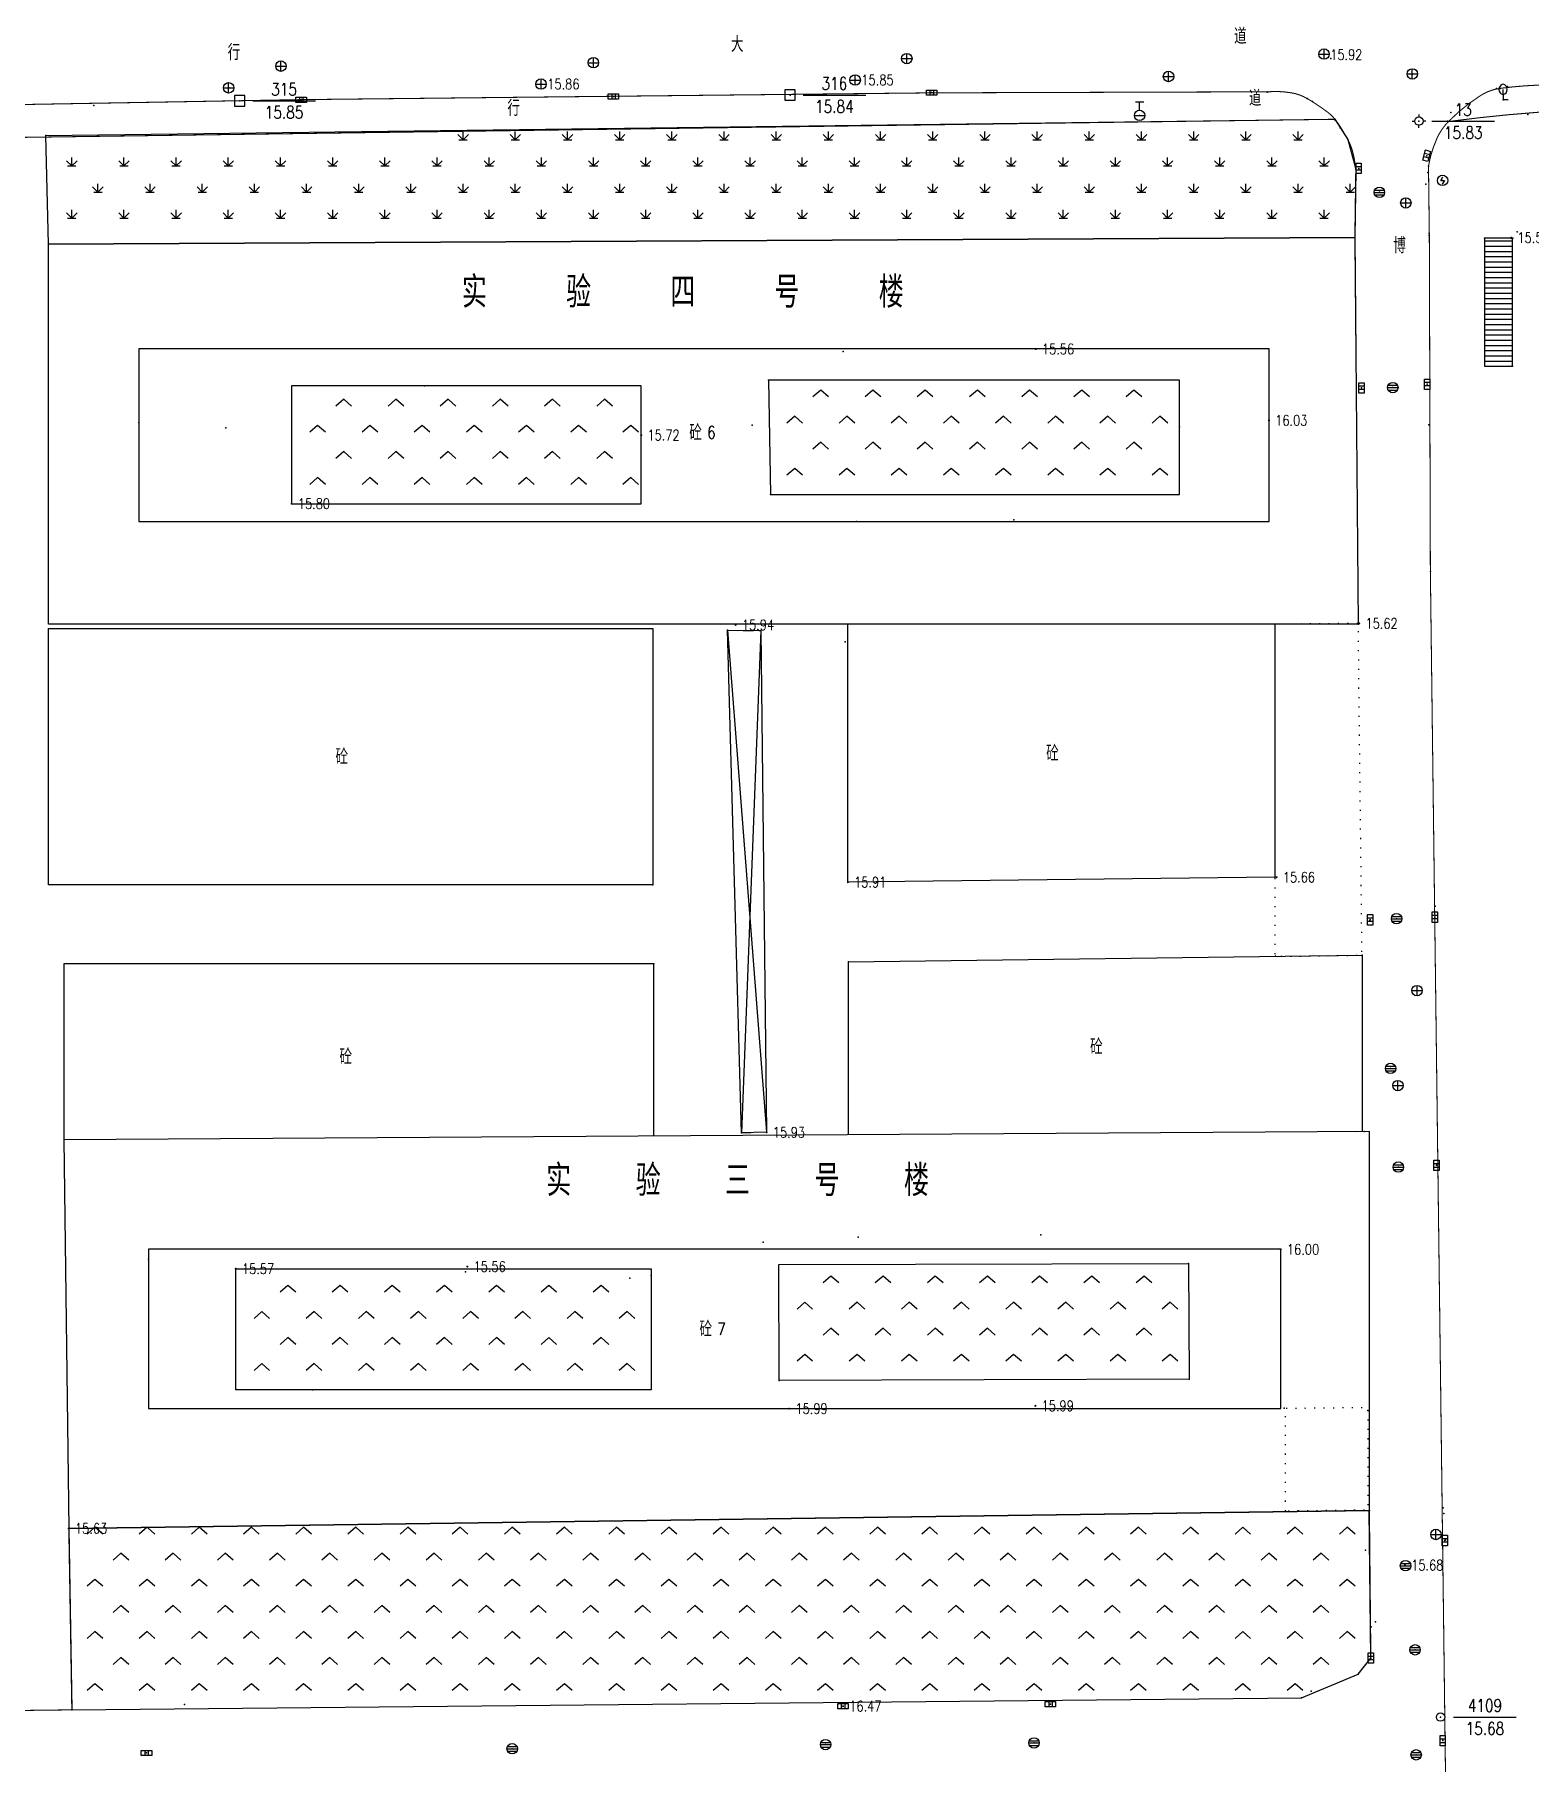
# Model space of a CAD drawing. Extents: x 940 to 2162, y 608 to 1562.
# Drawn here: x 1747.4 to 1890.6, y 1042.8 to 1208.3 of the extents above; entities that cross this region are included whole.
import ezdxf
from ezdxf.enums import TextEntityAlignment as Align

# ---------------------------------------------------------------- set-up
doc = ezdxf.new("R2010")
doc.units = 0
doc.header["$LTSCALE"] = 0.5
doc.header["$PDSIZE"] = 0.2
doc.linetypes.add('X4', pattern=[1.6, 0, -1.6])
doc.linetypes.add('X5', pattern=[3, 2, -1])
doc.layers.get('0').update_dxf_attribs({"linetype": 'CONTINUOUS'})
doc.layers.add('ASSIST', color=7, linetype='CONTINUOUS', plot=False)
for name, color, linetype in [('COMPONENT', 4, 'CONTINUOUS'), ('DLSS', 4, 'CONTINUOUS'), ('GCD', 1, 'CONTINUOUS'), ('GXYZ', 2, 'CONTINUOUS'), ('JMD', 6, 'CONTINUOUS'), ('KZD', 1, 'CONTINUOUS'), ('ZBTZ', 3, 'CONTINUOUS'), ('ZDH', 1, 'CONTINUOUS')]:
    doc.layers.add(name, color=color, linetype=linetype)
doc.styles.add('HZ', font='rs.shx', dxfattribs={"width": 0.8, "bigfont": 'hztxt.shx'})
doc.linetypes.add('1161', pattern='A,0,[149,AAA.SHX,S=0.15,R=0,X=0,Y=0],-1.6', length=1.6)

# ---------------------------------------------------------------- blocks, each defined once
blk = doc.blocks.new('gc041')
for p, q in [((-1, 0.5), (1, 0.5)), ((-1, -0.5), (-1, 0.5)), ((-0.33, 0.5), (-0.33, -0.5)), ((0.33, 0.5), (0.33, -0.5)), ((1, 0.5), (1, -0.5)), ((1, -0.5), (-1, -0.5))]:
    blk.add_line(p, q)
blk = doc.blocks.new('gc043')
for p, q in [((-1, 0), (1, 0)), ((0, -1), (0, 1))]:
    blk.add_line(p, q)
blk.add_circle((0, 0), 1)
blk = doc.blocks.new('gc115')
blk.add_lwpolyline([(-1, -1), (1, -1), (1, 1), (-1, 1)], close=True)
blk.add_point((0, 0))
blk = doc.blocks.new('gc116')
for p, q in [((-1.3, 0), (-0.8, 0)), ((0, 1.3), (0, 0.8)), ((1.3, 0), (0.8, 0)), ((0, -1.3), (0, -0.8))]:
    blk.add_line(p, q)
blk.add_circle((0, 0), 0.8)
blk.add_point((0, 0))
blk = doc.blocks.new('gc124')
for p, q in [((-1, 1), (0, 0)), ((-0.8, 0), (0.8, 0)), ((0, 0), (0, 1.6)), ((0, 0), (1, 1))]:
    blk.add_line(p, q)
blk = doc.blocks.new('gc211')
for p, q in [((0, 0), (-1.5, -1.32)), ((1.5, -1.32), (0, 0))]:
    blk.add_line(p, q)
blk = doc.blocks.new('gc050')
for p, q in [((-0.35, 0), (0.05, 0.69)), ((-0.35, 0), (0.35, 0)), ((0.35, 0), (-0.06, -0.69))]:
    blk.add_line(p, q)
blk.add_circle((0, 0), 1)
blk = doc.blocks.new('gc133')
for p, q in [((-1, 0), (1, 0)), ((-0.8, 2.6), (0.8, 2.6)), ((0, 1), (0, 2.6))]:
    blk.add_line(p, q)
blk.add_circle((0, 0), 1)
blk = doc.blocks.new('gcbj0103')
for p, q in [((-1, 0), (1, 0)), ((-0.9, 0.43), (0.9, 0.43)), ((-0.88, -0.47), (0.88, -0.47))]:
    blk.add_line(p, q)
blk.add_circle((0, 0), 1)
blk = doc.blocks.new('gcbj0102')
for p, q in [((-1, 0), (1, 0)), ((0, -1), (0, 1))]:
    blk.add_line(p, q)
blk.add_circle((0, 0), 1)
blk = doc.blocks.new('gc143')
for p, q in [((0, 1), (0, 2)), ((0, 1), (0, 0)), ((1, 0), (0, 0))]:
    blk.add_line(p, q)
for centre, start, end in [((0.225, 2), 102.68038, 257.31962), ((-0.225, 2), 282.68038, 77.31962)]:
    blk.add_arc(centre, 1.025, start, end)
blk = doc.blocks.new('GC200')
at = {"linetype": 'Continuous', "const_width": 0.2, "flags": 128}
blk.add_lwpolyline([(-0.1, 0, 1), (0.1, 0, 1)], format="xyb", close=True, dxfattribs=at)
blk = doc.blocks.new('gc117')
blk.add_circle((0, 0), 0.8)
blk.add_point((0, 0))

msp = doc.modelspace()

# ---------------------------------------------------------------- linework, layer by layer
at = {"layer": 'ASSIST', "linetype": 'Continuous', "flags": 128}
for points in [[(1886.34, 1188.79), (1886.34, 1176.52), (1889, 1176.52), (1889, 1188.79)], [(1813.78, 1151.23), (1816.98, 1151.21), (1817.53, 1103.15), (1815.12, 1103.09)]]:
    msp.add_lwpolyline(points, close=True, dxfattribs=at)
at = {"layer": 'DLSS', "linetype": 'Continuous', "flags": 128}
msp.add_lwpolyline([(1880.96, 1195.7, 0.1, 0.1, -0.064128), (1881.76, 1198.33, 0.1, 0.1, -0.089626), (1882.87, 1199.96, 0.1, 0.1, -0.055953), (1885.93, 1202.44, 0.1, 0.1, -0.110171), (1887.83, 1203.14, 0.1, 0.1, -0.021967), (1891.42, 1203.45, 0.1, 0.1, -0.012305), (1897.84, 1203.56, 0.1, 0.1, -0.00436), (1904.42, 1203.46, 0.1, 0.1, -0.015641), (1906.26, 1203.36, 0.1, 0.1, -0.037776), (1909.18, 1202.88, 0.1, 0.1, -0.030104), (1912.74, 1201.79, 0.1, 0.1, -0.020876), (1913.93, 1201.28, 0.1, 0.1, -0.008825), (1916.68, 1199.92, 0.1, 0.1, -0.04801), (1918.22, 1198.93, 0.1, 0.1, -0.02969), (1920.42, 1196.97, 0.1, 0.1, 0)], format="xyseb", dxfattribs=at)
at = {"layer": 'DLSS', "linetype": 'Continuous', "const_width": 0.1, "flags": 128}
for points in [[(1714.88, 1201.04), (1772.97, 1202.06)], [(1833.4, 1202.71), (1772.97, 1202.06)], [(1709.68, 1197.94), (1872, 1200.18)], [(1881.04, 1189.06), (1881.14, 1156.87), (1885.24, 831.35)], [(1875.26, 1066.91), (1750.67, 1065.21)], [(1750.96, 1047.83), (1750.67, 1065.21)], [(1710.29, 1047.19), (1718.71, 1047.44), (1750.96, 1047.83)]]:
    msp.add_lwpolyline(points, dxfattribs=at)
for points, elevation in [([(1865.55, 1202.81), (1833.4, 1202.71)], 15.84), ([(1873.99, 1195.4), (1873.9, 1188.87), (1874.23, 1151.83)], 15.78), ([(1881.04, 1189.06), (1880.96, 1195.7)], 15.69), ([(1875.3, 1066.94), (1875.44, 1052.79)], 15.57)]:
    msp.add_lwpolyline(points, dxfattribs=dict(at, elevation=elevation))
msp.add_lwpolyline([(1865.55, 1202.81, -0.06348), (1867.84, 1202.71, -0.090566), (1869.35, 1202.16, -0.027155), (1871.28, 1200.87, -0.063245), (1872, 1200.18, -0.028494), (1872.49, 1199.5, -0.016336), (1873.23, 1198.24, -0.058952), (1873.69, 1197.09, -0.042304), (1873.99, 1195.4)], format="xyb", dxfattribs=at)
at = {"layer": 'DLSS', "linetype": 'Continuous'}
msp.add_lwpolyline([(1882.87, 1199.96, 0.1, 0.1, -0.015228), (1891.6, 1200.86, 0.1, 0.1, -0.021499), (1897.82, 1201.04, 0.1, 0.1, -0.000375), (1904.06, 1200.95, 0.1, 0.1, -0.007616), (1904.36, 1200.94, 0.1, 0.1, -0.002384), (1905.44, 1200.88, 0.1, 0.1, -0.004296), (1906.04, 1200.85, 0.1, 0.1, -0.022407), (1907.07, 1200.72, 0.1, 0.1, -0.015), (1908.59, 1200.43, 0.1, 0.1, -0.01893), (1910.38, 1199.95, 0.1, 0.1, -0.022373), (1911.86, 1199.43, 0.1, 0.1, -0.003115), (1912.4, 1199.2, 0.1, 0.1, -0.003663), (1912.86, 1199, 0.1, 0.1, -0.011187), (1914.31, 1198.33, 0.1, 0.1, -0.013033), (1915.52, 1197.68, 0.1, 0.1, -0.015368), (1915.66, 1197.6, 0.1, 0.1, -0.002104), (1916.65, 1196.95, 0.1, 0.1, -0.03674), (1917.52, 1196.29, 0.1, 0.1, -0.025779), (1918.63, 1195.19, 0.1, 0.1, 0)], format="xyseb", dxfattribs=at)
at = {"layer": 'JMD', "linetype": 'Continuous'}
for p, q in [((1886.34, 1188.79), (1886.34, 1176.52)), ((1886.34, 1188.52), (1889, 1188.52)), ((1889, 1176.52), (1889, 1188.79)), ((1886.34, 1188.02), (1889, 1188.02)), ((1886.34, 1187.52), (1889, 1187.52)), ((1886.34, 1187.02), (1889, 1187.02)), ((1886.34, 1186.52), (1889, 1186.52)), ((1886.34, 1186.02), (1889, 1186.02)), ((1886.34, 1185.52), (1889, 1185.52)), ((1886.34, 1185.02), (1889, 1185.02)), ((1886.34, 1184.52), (1889, 1184.52)), ((1886.34, 1184.02), (1889, 1184.02)), ((1886.34, 1183.52), (1889, 1183.52)), ((1886.34, 1183.02), (1889, 1183.02)), ((1886.34, 1182.52), (1889, 1182.52)), ((1886.34, 1182.02), (1889, 1182.02)), ((1886.34, 1181.52), (1889, 1181.52)), ((1886.34, 1181.02), (1889, 1181.02)), ((1886.34, 1180.52), (1889, 1180.52)), ((1886.34, 1180.02), (1889, 1180.02)), ((1886.34, 1179.52), (1889, 1179.52)), ((1886.34, 1179.02), (1889, 1179.02)), ((1886.34, 1178.52), (1889, 1178.52)), ((1886.34, 1178.02), (1889, 1178.02)), ((1886.34, 1177.52), (1889, 1177.52)), ((1886.34, 1177.02), (1889, 1177.02)), ((1886.34, 1176.52), (1889, 1176.52)), ((1813.78, 1151.23), (1817.53, 1103.15)), ((1816.98, 1151.21), (1815.12, 1103.09))]:
    msp.add_line(p, q, dxfattribs=at)
at = {"layer": 'JMD', "linetype": 'Continuous', "flags": 128}
for points in [[(1748.73, 1188.21), (1873.9, 1188.87), (1874.23, 1151.83), (1748.73, 1151.83)], [(1865.68, 1178.18), (1757.38, 1178.18), (1757.38, 1161.64), (1865.68, 1161.64)], [(1806.64, 1151.4), (1806.64, 1126.86), (1748.73, 1126.86), (1748.73, 1151.4)], [(1875.3, 1066.94), (1875.3, 1103.21), (1750.2, 1102.44), (1750.67, 1065.21)], [(1866.8, 1076.68), (1866.8, 1091.94), (1758.32, 1091.94), (1758.32, 1076.68)]]:
    msp.add_lwpolyline(points, close=True, dxfattribs=at)
at = {"layer": 'JMD', "linetype": 'X4', "flags": 128}
for points in [[(1866.23, 1151.81), (1866.23, 1120), (1874.59, 1120.11), (1874.23, 1151.89)], [(1867.26, 1066.87), (1867.26, 1076.72), (1875.14, 1076.81), (1875.14, 1066.96)]]:
    msp.add_lwpolyline(points, close=True, dxfattribs=at)
at = {"layer": 'JMD', "linetype": 'X5', "flags": 128}
for points in [[(1813.78, 1151.23), (1816.98, 1151.21)], [(1817.53, 1103.15), (1815.12, 1103.09)]]:
    msp.add_lwpolyline(points, dxfattribs=at)
at = {"layer": 'JMD', "linetype": 'Continuous', "flags": 128}
for points in [[(1866.23, 1151.81), (1866.23, 1127.58), (1825.33, 1127.11), (1825.33, 1151.83)], [(1806.74, 1102.79), (1806.74, 1119.28), (1750.2, 1119.28), (1750.2, 1102.44)], [(1825.4, 1102.9), (1825.4, 1119.48), (1874.59, 1120.11), (1874.59, 1103.21), (1873.92, 1103.2)]]:
    msp.add_lwpolyline(points, dxfattribs=at)
at = {"layer": 'KZD', "linetype": 'Continuous'}
for p, q in [((1768.3, 1201.95), (1774.3, 1201.95)), ((1821.03, 1202.5), (1827.03, 1202.5)), ((1881.29, 1200), (1887.29, 1200)), ((1881.29, 1200), (1887.29, 1200)), ((1883.37, 1047.14), (1889.37, 1047.14))]:
    msp.add_line(p, q, dxfattribs=at)
at = {"layer": 'ZBTZ', "linetype": '1161', "elevation": 15.91, "flags": 128}
msp.add_lwpolyline([(1748.73, 1188.21), (1748.46, 1198.63), (1872, 1200.18), (1873.23, 1198.24), (1873.99, 1195.4), (1873.9, 1188.87), (1748.73, 1188.21)], close=True, dxfattribs=at)
at = {"layer": 'ZBTZ', "linetype": 'Continuous', "flags": 128}
for points, elevation in [([(1817.73, 1175.19), (1817.92, 1164.24), (1857.11, 1164.24), (1857.11, 1175.19)], 15.15), ([(1857.97, 1090.59), (1858.04, 1079.49), (1818.73, 1079.38), (1818.7, 1090.48)], 15.7)]:
    msp.add_lwpolyline(points, close=True, dxfattribs=dict(at, elevation=elevation))
for points in [[(1805.52, 1174.64), (1772.02, 1174.64), (1772.02, 1163.36), (1805.52, 1163.36)], [(1766.67, 1078.49), (1766.67, 1090.08), (1806.49, 1090.08), (1806.49, 1078.49), (1766.67, 1078.49)], [(1875.26, 1066.94), (1750.67, 1065.21), (1750.96, 1047.83), (1868.79, 1048.97), (1874.23, 1051.25), (1875.44, 1052.79), (1875.26, 1066.91)]]:
    msp.add_lwpolyline(points, close=True, dxfattribs=at)
at = {"layer": 'ZDH', "linetype": 'Continuous'}
for p in [(1771, 1205.27, 15.88), (1771, 1205.27, 15.88), (1800.92, 1205.56, 15.89), (1800.92, 1205.56, 15.89), (1800.92, 1205.56, 15.89), (1800.94, 1205.6, 15.88), (1800.94, 1205.6, 15.88), (1830.94, 1205.97, 15.88), (1830.97, 1205.99, 15.87), (1830.97, 1205.99, 15.87), (1831, 1205.99, 15.89), (1831, 1205.99, 15.89), (1831, 1205.99, 15.89), (1870.95, 1206.42, 15.91), (1871.6, 1206, 15.93), (1871.6, 1206, 15.93), (1871.6, 1206, 15.93), (1765.99, 1203.21, 15.86), (1765.99, 1203.19, 15.85), (1765.99, 1203.19, 15.85), (1795.9, 1203.54, 15.86), (1795.9, 1203.54, 15.86), (1795.9, 1203.54, 15.86), (1795.91, 1203.55, 15.86), (1795.92, 1203.55, 15.85), (1795.92, 1203.55, 15.85), (1826.01, 1203.92, 15.85), (1826.01, 1203.92, 15.85), (1826.01, 1203.92, 15.85), (1826.02, 1203.94, 15.84), (1826.02, 1203.94, 15.84), (1826.02, 1203.94, 15.85), (1856.05, 1204.28, 15.85), (1856.05, 1204.28, 15.85), (1856.08, 1204.28, 15.87), (1856.08, 1204.28, 15.87), (1856.08, 1204.28, 15.87), (1879.41, 1204.52, 15.88), (1879.44, 1204.5, 15.89), (1879.44, 1204.5, 15.89), (1879.44, 1204.5, 15.89), (1888.52, 1203.31, 15.77), (1767.05, 1201.95, 15.85), (1772.94, 1202.05, 15.8), (1772.94, 1202.05, 15.8), (1772.97, 1202.06, 15.81), (1802.86, 1202.36, 15.82), (1802.86, 1202.36, 15.82), (1819.78, 1202.5, 15.84), (1833.35, 1202.73, 15.8), (1833.35, 1202.73, 15.8), (1833.4, 1202.71, 15.83), (1833.4, 1202.71, 15.83), (1833.4, 1202.71, 15.83), (1865.5, 1202.79, 15.82), (1865.5, 1202.79, 15.82), (1865.55, 1202.81, 15.84), (1865.55, 1202.81, 15.84), (1865.55, 1202.81, 15.84), (1865.58, 1202.82, 15.84), (1865.58, 1202.82, 15.84), (1865.58, 1202.82, 15.84), (1869.35, 1202.16, 15.85), (1869.35, 1202.16, 15.85), (1869.35, 1202.16, 15.85), (1869.83, 1201.89, 15.84), (1869.83, 1201.89, 15.84), (1887.49, 1203.12, 15.78), (1887.83, 1203.14, 15.78), (1887.83, 1203.14, 15.78), (1887.83, 1203.14, 15.78), (1888.1, 1202.04, 16.08), (1753.06, 1201.5, 15.78), (1753.06, 1201.5, 15.78), (1853.28, 1200.55, 15.99), (1853.28, 1200.55, 15.99), (1853.28, 1200.55, 15.99), (1872, 1200.18, 15.82), (1872, 1200.18, 15.82), (1872, 1200.18, 15.82), (1872.01, 1200.1, 15.8), (1872.01, 1200.1, 15.8), (1872.01, 1200.1, 15.8), (1880.04, 1200, 15.83), (1880.04, 1200, 15.83), (1880.04, 1200, 15.83), (1880.04, 1200, 15.83), (1880.04, 1200, 15.83), (1880.04, 1200, 15.83), (1882.77, 1200, 15.77), (1882.77, 1200, 15.77), (1882.77, 1200, 15.77), (1882.87, 1199.96, 15.78), (1883.09, 1200.83, 15.77), (1890.49, 1200.62, 15.94), (1890.49, 1200.62, 15.94), (1890.49, 1200.62, 15.94), (1748.46, 1198.63, 15.92), (1872.51, 1199.37, 15.79), (1872.51, 1199.37, 15.79), (1873.23, 1198.24, 15.8), (1873.23, 1198.24, 15.8), (1873.23, 1198.24, 15.8), (1880.79, 1196.69, 15.75), (1880.79, 1196.69, 15.75), (1880.79, 1196.69, 15.75), (1873.99, 1195.4, 15.78), (1873.99, 1195.4, 15.78), (1873.99, 1195.4, 15.78), (1874.27, 1195.47, 15.77), (1874.27, 1195.47, 15.77), (1874.27, 1195.47, 15.77), (1880.89, 1195.07, 15.76), (1880.89, 1195.07, 15.76), (1880.89, 1195.07, 15.76), (1880.96, 1195.7, 15.76), (1880.96, 1195.7, 15.76), (1880.96, 1195.7, 15.76), (1874.03, 1194.37, 15.78), (1874.03, 1194.37, 15.78), (1874.03, 1194.37, 15.78), (1880.71, 1193.96, 15.75), (1882.31, 1194.32, 15.74), (1882.31, 1194.32, 15.74), (1882.31, 1194.32, 15.74), (1876.26, 1193.19, 15.75), (1876.26, 1193.19, 15.75), (1876.26, 1193.19, 15.75), (1876.26, 1193.18, 15.76), (1876.26, 1193.18, 15.76), (1876.26, 1193.18, 15.76), (1879.27, 1192.17, 15.76), (1879.27, 1192.17, 15.76), (1879.27, 1192.17, 15.76), (1873.9, 1188.87, 15.68), (1873.9, 1188.87, 15.68), (1873.9, 1188.87, 15.68), (1881.04, 1189.28, 15.7), (1881.04, 1189.28, 15.7), (1881.04, 1189.28, 15.7), (1881.04, 1189.06, 15.69), (1881.04, 1189.06, 15.69), (1881.04, 1189.06, 15.69), (1886.34, 1188.79, 15.55), (1886.34, 1188.79, 15.55), (1886.34, 1188.79, 15.55), (1888.88, 1188.79, 15.55), (1888.88, 1188.79, 15.55), (1888.88, 1188.79, 15.55), (1889.03, 1188.79, 15.57), (1889.03, 1188.79, 15.57), (1889.03, 1188.79, 15.57), (1889.45, 1189.4, 15.55), (1889.45, 1189.4, 15.55), (1889.45, 1189.4, 15.55), (1890.35, 1189.06, 15.57), (1890.35, 1189.06, 15.57), (1890.35, 1189.06, 15.57), (1748.73, 1188.21, 15.91), (1824.87, 1177.95, 15.57), (1824.87, 1177.95, 15.57), (1824.87, 1177.95, 15.57), (1843.32, 1178.18, 15.56), (1843.32, 1178.18, 15.56), (1843.32, 1178.18, 15.56), (1817.73, 1175.19, 15.15), (1817.73, 1175.19, 15.15), (1817.73, 1175.19, 15.15), (1889, 1176.52, 19.8), (1889, 1176.52, 19.8), (1889, 1176.52, 19.8), (1784.75, 1174.64, 15.69), (1784.75, 1174.64, 15.69), (1784.75, 1174.64, 15.69), (1874.55, 1174.45, 15.58), (1874.55, 1174.45, 15.58), (1874.55, 1174.45, 15.58), (1877.54, 1174.48, 15.62), (1877.54, 1174.48, 15.62), (1877.54, 1174.48, 15.62), (1880.83, 1174.8, 15.58), (1880.83, 1174.8, 15.58), (1880.83, 1174.8, 15.58), (1757.38, 1171.14, 15.88), (1757.38, 1171.14, 15.88), (1757.38, 1171.14, 15.88), (1765.72, 1170.62, 15.7), (1765.72, 1170.62, 15.7), (1765.72, 1170.62, 15.7), (1816.16, 1170.87, 16), (1816.16, 1170.87, 16), (1816.16, 1170.87, 16), (1857.11, 1170.73, 15.24), (1857.11, 1170.73, 15.24), (1857.11, 1170.73, 15.24), (1865.67, 1171.34, 16.03), (1865.67, 1171.34, 16.03), (1865.67, 1171.34, 16.03), (1865.68, 1171.35, 16.03), (1865.68, 1171.35, 16.03), (1865.68, 1171.35, 16.03), (1881, 1170.9, 15.56), (1805.52, 1169.92, 15.72), (1805.52, 1169.92, 15.72), (1805.52, 1169.92, 15.72), (1817.92, 1164.24, 15.32), (1817.92, 1164.24, 15.32), (1817.92, 1164.24, 15.32), (1772.02, 1163.36, 15.8), (1772.02, 1163.36, 15.8), (1772.02, 1163.36, 15.8), (1841.23, 1161.81, 15.57), (1841.23, 1161.81, 15.57), (1841.23, 1161.81, 15.57), (1826.16, 1161.64, 15.57), (1826.16, 1161.64, 15.57), (1826.16, 1161.64, 15.57), (1881.14, 1156.87, 15.57), (1881.14, 1156.87, 15.57), (1881.14, 1156.87, 15.57), (1874.32, 1151.89, 15.62), (1874.32, 1151.89, 15.62), (1874.32, 1151.89, 15.62), (1813.78, 1151.23, 15.9), (1813.78, 1151.23, 15.9), (1813.78, 1151.23, 15.9), (1814.57, 1151.75, 15.94), (1814.57, 1151.75, 15.94), (1814.57, 1151.75, 15.94), (1816.98, 1151.21, 15.93), (1816.98, 1151.21, 15.93), (1816.98, 1151.21, 15.93), (1866.23, 1151.81, 16), (1866.23, 1151.81, 16), (1866.23, 1151.81, 16), (1874.23, 1151.83, 15.61), (1825.06, 1150.13, 15.91), (1825.06, 1150.13, 15.91), (1825.06, 1150.13, 15.91), (1825.33, 1127.11, 15.91), (1825.33, 1127.11, 15.91), (1825.33, 1127.11, 15.91), (1866.4, 1127.58, 15.66), (1866.4, 1127.58, 15.66), (1866.4, 1127.58, 15.66), (1806.64, 1126.86, 15.91), (1806.64, 1126.86, 15.91), (1806.64, 1126.86, 15.91), (1881.56, 1123.76, 15.58), (1881.61, 1124.82, 15.6), (1881.61, 1124.82, 15.6), (1881.61, 1124.82, 15.6), (1875.35, 1123.48, 15.58), (1875.37, 1123.5, 15.58), (1875.37, 1123.5, 15.58), (1875.37, 1123.5, 15.58), (1877.9, 1123.61, 15.62), (1806.74, 1119.28, 15.89), (1806.74, 1119.28, 15.89), (1806.74, 1119.28, 15.89), (1825.4, 1119.48, 16.33), (1825.4, 1119.48, 16.33), (1825.4, 1119.48, 16.33), (1866.29, 1120.03, 15.66), (1866.29, 1120.03, 15.66), (1866.29, 1120.03, 15.66), (1874.59, 1120.11, 15.62), (1874.59, 1120.11, 15.62), (1874.59, 1120.11, 15.62), (1879.86, 1116.72, 15.61), (1877.33, 1109.27, 15.72), (1878.03, 1107.62, 15.62), (1878.03, 1107.62, 15.62), (1878.03, 1107.62, 15.62), (1878.03, 1107.61, 15.62), (1815.12, 1103.09, 15.92), (1815.12, 1103.09, 15.92), (1815.12, 1103.09, 15.92), (1817.53, 1103.15, 15.93), (1817.53, 1103.15, 15.93), (1817.53, 1103.15, 15.93), (1874.79, 1103.21, 15.64), (1878.07, 1099.82, 15.61), (1878.07, 1099.82, 15.61), (1878.07, 1099.82, 15.61), (1881.72, 1099.99, 15.59), (1817.21, 1092.64, 15.99), (1817.21, 1092.64, 15.99), (1817.21, 1092.64, 15.99), (1826.3, 1093.11, 16.01), (1826.3, 1093.11, 16.01), (1826.3, 1093.11, 16.01), (1843.82, 1093.33, 16.01), (1843.82, 1093.33, 16.01), (1843.82, 1093.33, 16.01), (1758.32, 1091.01, 16.01), (1758.32, 1091.01, 16.01), (1758.32, 1091.01, 16.01), (1866.8, 1091.94, 15.99), (1866.8, 1091.94, 15.99), (1866.8, 1091.94, 15.99), (1766.67, 1090.08, 15.57), (1766.67, 1090.08, 15.57), (1766.67, 1090.08, 15.57), (1788.68, 1089.78, 15.7), (1788.68, 1089.78, 15.7), (1788.68, 1089.78, 15.7), (1788.86, 1090.29, 15.56), (1788.86, 1090.29, 15.56), (1788.86, 1090.29, 15.56), (1804.44, 1089.19, 15.42), (1804.44, 1089.19, 15.42), (1804.44, 1089.19, 15.42), (1806.49, 1089.44, 15.54), (1806.49, 1089.44, 15.54), (1806.49, 1089.44, 15.54), (1857.97, 1090.59, 15.7), (1857.97, 1090.59, 15.7), (1857.97, 1090.59, 15.7), (1818.73, 1079.38, 15.79), (1818.73, 1079.38, 15.79), (1818.73, 1079.38, 15.79), (1858.04, 1079.49, 16.5), (1858.04, 1079.49, 16.5), (1858.04, 1079.49, 16.5), (1774.03, 1078.49, 15.77), (1774.03, 1078.49, 15.77), (1774.03, 1078.49, 15.77), (1819.7, 1076.68, 15.99), (1819.7, 1076.68, 15.99), (1819.7, 1076.68, 15.99), (1843.29, 1076.95, 15.99), (1843.29, 1076.95, 15.99), (1843.29, 1076.95, 15.99), (1867.12, 1076.72, 15.96), (1875.14, 1076.5, 15.59), (1867.26, 1066.87, 15.59), (1875.26, 1066.91, 15.57), (1875.3, 1066.94, 15.57), (1882.35, 1067.19, 15.59), (1882.42, 1066.63, 15.55), (1750.67, 1065.21, 15.63), (1881.67, 1064.63, 15.63), (1874.92, 1063.12, 15.68), (1882.53, 1064.05, 15.31), (1882.6, 1064.1, 15.31), (1878.76, 1061.64, 15.68), (1875.88, 1056.25, 15.65), (1875.46, 1055.79, 15.66), (1875.44, 1052.79, 15.66), (1879.67, 1053.58, 15.69), (1874.23, 1051.25, 15.66), (1869.72, 1049.63, 15.79), (1750.96, 1047.83, 15.7), (1761.75, 1048.35, 16.28), (1824.86, 1048.18, 16.47), (1844.73, 1048.38, 16.46), (1868.79, 1048.97, 15.67), (1882.12, 1047.14, 15.68), (1882.12, 1047.14, 15.68), (1882.12, 1047.14, 15.68), (1882.12, 1047.14, 15.68), (1882.12, 1047.14, 15.68), (1823.19, 1044.5, 15.69), (1843.16, 1044.66, 15.71), (1882.32, 1044.88, 15.67), (1758.12, 1043.7, 15.68), (1793.16, 1044.11, 15.7), (1879.78, 1043.52, 15.72)]:
    msp.add_point(p, dxfattribs=at)

# ---------------------------------------------------------------- block references
at = {"layer": 'COMPONENT', "linetype": 'Continuous', "xscale": 0.5, "yscale": 0.5}
for name, p in [('gcbj0103', (1876.26, 1193.18, 15.76)), ('gcbj0102', (1878.79, 1192.17, 15.76)), ('gcbj0103', (1877.54, 1174.48, 15.62)), ('gcbj0103', (1877.9, 1123.61, 15.62)), ('gcbj0102', (1879.86, 1116.72, 15.61)), ('gcbj0103', (1877.33, 1109.27, 15.72)), ('gcbj0102', (1878.03, 1107.62, 15.62)), ('gcbj0103', (1878.07, 1099.82, 15.61)), ('gcbj0102', (1881.67, 1064.63, 15.63)), ('gcbj0103', (1878.76, 1061.64, 15.68)), ('gcbj0103', (1879.67, 1053.58, 15.69)), ('gcbj0103', (1793.16, 1044.11, 15.7)), ('gcbj0103', (1823.19, 1044.5, 15.69)), ('gcbj0103', (1843.16, 1044.66, 15.71)), ('gcbj0103', (1879.78, 1043.52, 15.72))]:
    msp.add_blockref(name, p, dxfattribs=at)
at = {"layer": 'GCD', "linetype": 'Continuous'}
ref = msp.add_blockref('GC200', (1870.94, 1206.37, 15.92), dxfattribs=dict(at, xscale=0.5, yscale=0.5, zscale=0.5))
ref.add_attrib('height', '15.92', dxfattribs={"linetype": 'Continuous', "height": 1, "style": 'HZ', "width": 0.8}).set_placement((1871.54, 1206.37, 15.92), align=Align.MIDDLE_LEFT)
ref = msp.add_blockref('GC200', (1795.91, 1203.55, 15.86), dxfattribs=dict(at, xscale=0.5, yscale=0.5, zscale=0.5))
ref.add_attrib('height', '15.86', dxfattribs={"linetype": 'Continuous', "height": 1, "style": 'HZ', "width": 0.8}).set_placement((1796.52, 1203.55, 15.86), align=Align.MIDDLE_LEFT)
ref = msp.add_blockref('GC200', (1826.02, 1203.94, 15.85), dxfattribs=dict(at, xscale=0.5, yscale=0.5, zscale=0.5))
ref.add_attrib('height', '15.85', dxfattribs={"linetype": 'Continuous', "height": 1, "style": 'HZ', "width": 0.8}).set_placement((1826.62, 1203.94, 15.85), align=Align.MIDDLE_LEFT)
ref = msp.add_blockref('GC200', (1888.88, 1188.84, 15.57), dxfattribs=dict(at, xscale=0.5, yscale=0.5, zscale=0.5))
ref.add_attrib('height', '15.57', dxfattribs={"linetype": 'Continuous', "height": 1, "style": 'HZ', "width": 0.8}).set_placement((1889.48, 1188.84, 15.57), align=Align.MIDDLE_LEFT)
ref = msp.add_blockref('GC200', (1843.32, 1178.18, 15.56), dxfattribs=dict(at, xscale=0.5, yscale=0.5, zscale=0.5))
ref.add_attrib('height', '15.56', dxfattribs={"linetype": 'Continuous', "height": 1, "style": 'HZ', "width": 0.8}).set_placement((1843.92, 1178.18, 15.56), align=Align.MIDDLE_LEFT)
ref = msp.add_blockref('GC200', (1865.67, 1171.34, 16.03), dxfattribs=dict(at, xscale=0.5, yscale=0.5, zscale=0.5))
ref.add_attrib('height', '16.03', dxfattribs={"linetype": 'Continuous', "height": 1, "style": 'HZ', "width": 0.8}).set_placement((1866.27, 1171.34, 16.03), align=Align.MIDDLE_LEFT)
ref = msp.add_blockref('GC200', (1805.52, 1169.92, 15.72), dxfattribs=dict(at, xscale=0.5, yscale=0.5, zscale=0.5))
ref.add_attrib('height', '15.72', dxfattribs={"linetype": 'Continuous', "height": 1, "style": 'HZ', "width": 0.8}).set_placement((1806.12, 1169.92, 15.72), align=Align.MIDDLE_LEFT)
ref = msp.add_blockref('GC200', (1772.02, 1163.36, 15.8), dxfattribs=dict(at, xscale=0.5, yscale=0.5, zscale=0.5))
ref.add_attrib('height', '15.80', dxfattribs={"linetype": 'Continuous', "height": 1, "style": 'HZ', "width": 0.8}).set_placement((1772.62, 1163.36, 15.8), align=Align.MIDDLE_LEFT)
ref = msp.add_blockref('GC200', (1814.57, 1151.75, 15.94), dxfattribs=dict(at, xscale=0.5, yscale=0.5, zscale=0.5))
ref.add_attrib('height', '15.94', dxfattribs={"linetype": 'Continuous', "height": 1, "style": 'HZ', "width": 0.8}).set_placement((1815.17, 1151.75, 15.94), align=Align.MIDDLE_LEFT)
ref = msp.add_blockref('GC200', (1874.32, 1151.89, 15.62), dxfattribs=dict(at, xscale=0.5, yscale=0.5, zscale=0.5))
ref.add_attrib('height', '15.62', dxfattribs={"linetype": 'Continuous', "height": 1, "style": 'HZ', "width": 0.8}).set_placement((1874.92, 1151.89, 15.62), align=Align.MIDDLE_LEFT)
ref = msp.add_blockref('GC200', (1825.33, 1127.11, 15.91), dxfattribs=dict(at, xscale=0.5, yscale=0.5, zscale=0.5))
ref.add_attrib('height', '15.91', dxfattribs={"linetype": 'Continuous', "height": 1, "style": 'HZ', "width": 0.8}).set_placement((1825.92, 1127.11, 15.91), align=Align.MIDDLE_LEFT)
ref = msp.add_blockref('GC200', (1866.4, 1127.58, 15.66), dxfattribs=dict(at, xscale=0.5, yscale=0.5, zscale=0.5))
ref.add_attrib('height', '15.66', dxfattribs={"linetype": 'Continuous', "height": 1, "style": 'HZ', "width": 0.8}).set_placement((1867, 1127.58, 15.66), align=Align.MIDDLE_LEFT)
ref = msp.add_blockref('GC200', (1817.53, 1103.15, 15.93), dxfattribs=dict(at, xscale=0.5, yscale=0.5, zscale=0.5))
ref.add_attrib('height', '15.93', dxfattribs={"linetype": 'Continuous', "height": 1, "style": 'HZ', "width": 0.8}).set_placement((1818.13, 1103.15, 15.93), align=Align.MIDDLE_LEFT)
ref = msp.add_blockref('GC200', (1866.8, 1091.94, 15.99), dxfattribs=dict(at, xscale=0.5, yscale=0.5, zscale=0.5))
ref.add_attrib('height', '16.00', dxfattribs={"linetype": 'Continuous', "height": 1, "style": 'HZ', "width": 0.8}).set_placement((1867.4, 1091.94, 15.99), align=Align.MIDDLE_LEFT)
ref = msp.add_blockref('GC200', (1788.86, 1090.29, 15.56), dxfattribs=dict(at, xscale=0.5, yscale=0.5, zscale=0.5))
ref.add_attrib('height', '15.56', dxfattribs={"linetype": 'Continuous', "height": 1, "style": 'HZ', "width": 0.8}).set_placement((1789.46, 1090.29, 15.56), align=Align.MIDDLE_LEFT)
ref = msp.add_blockref('GC200', (1766.67, 1090.08, 15.57), dxfattribs=dict(at, xscale=0.5, yscale=0.5, zscale=0.5))
ref.add_attrib('height', '15.57', dxfattribs={"linetype": 'Continuous', "height": 1, "style": 'HZ', "width": 0.8}).set_placement((1767.27, 1090.08, 15.57), align=Align.MIDDLE_LEFT)
ref = msp.add_blockref('GC200', (1843.29, 1076.95, 15.99), dxfattribs=dict(at, xscale=0.5, yscale=0.5, zscale=0.5))
ref.add_attrib('height', '15.99', dxfattribs={"linetype": 'Continuous', "height": 1, "style": 'HZ', "width": 0.8}).set_placement((1843.89, 1076.95, 15.99), align=Align.MIDDLE_LEFT)
ref = msp.add_blockref('GC200', (1819.7, 1076.68, 15.99), dxfattribs=dict(at, xscale=0.5, yscale=0.5, zscale=0.5))
ref.add_attrib('height', '15.99', dxfattribs={"linetype": 'Continuous', "height": 1, "style": 'HZ', "width": 0.8}).set_placement((1820.3, 1076.68, 15.99), align=Align.MIDDLE_LEFT)
ref = msp.add_blockref('GC200', (1750.67, 1065.21, 15.63), dxfattribs=dict(at, xscale=0.5, yscale=0.5, zscale=0.5))
ref.add_attrib('height', '15.63', dxfattribs={"linetype": 'Continuous', "height": 1, "style": 'HZ', "width": 0.8}).set_placement((1751.27, 1065.21, 15.63), align=Align.MIDDLE_LEFT)
ref = msp.add_blockref('GC200', (1878.7, 1061.69, 15.68), dxfattribs=dict(at, xscale=0.5, yscale=0.5, zscale=0.5))
ref.add_attrib('height', '15.68', dxfattribs={"linetype": 'Continuous', "height": 1, "style": 'HZ', "width": 0.8}).set_placement((1879.3, 1061.69, 15.68), align=Align.MIDDLE_LEFT)
ref = msp.add_blockref('GC200', (1824.86, 1048.18, 16.47), dxfattribs=dict(at, xscale=0.5, yscale=0.5, zscale=0.5))
ref.add_attrib('height', '16.47', dxfattribs={"linetype": 'Continuous', "height": 1, "style": 'HZ', "width": 0.8}).set_placement((1825.46, 1048.18, 16.47), align=Align.MIDDLE_LEFT)
at = {"layer": 'GXYZ', "linetype": 'Continuous', "xscale": 0.5, "yscale": 0.5}
for name, p in [('gc043', (1870.95, 1206.42, 15.91)), ('gc043', (1771, 1205.27)), ('gc043', (1800.94, 1205.6)), ('gc043', (1830.97, 1205.99)), ('gc043', (1879.41, 1204.52, 15.88)), ('gc043', (1765.99, 1203.19)), ('gc043', (1795.92, 1203.55)), ('gc043', (1826.02, 1203.94)), ('gc043', (1856.05, 1204.28)), ('gc133', (1853.28, 1200.55, 15.99)), ('gc050', (1882.31, 1194.32, 15.74))]:
    msp.add_blockref(name, p, dxfattribs=at)
at = {"layer": 'GXYZ', "linetype": 'Continuous', "xscale": 0.5, "yscale": 0.5, "zscale": 0.5}
for p in [(1772.94, 1202.05, 15.8), (1802.86, 1202.36, 15.82), (1833.35, 1202.73, 15.8), (1824.86, 1048.18, 16.47), (1844.73, 1048.38, 16.46), (1758.12, 1043.7, 15.68)]:
    msp.add_blockref('gc041', p, dxfattribs=at)
at = {"layer": 'GXYZ', "linetype": 'Continuous', "yscale": 0.5, "zscale": 0.5}
for p, xscale, rotation in [((1880.79, 1196.69, 15.75), 0.4999999999999999, 254.7301880224058), ((1874.27, 1195.47, 15.77), 0.5, 270), ((1880.83, 1174.8, 15.58), 0.4999999999999999, 270.183314545187), ((1874.55, 1174.45, 15.58), 0.5, 270), ((1875.37, 1123.5, 15.58), 0.5, 270), ((1881.56, 1123.76, 15.58), 0.5, 270), ((1881.72, 1099.99, 15.59), 0.5, 90), ((1882.53, 1064.05, 15.31), 0.5, 270), ((1875.44, 1052.79), 0.5, 270), ((1882.32, 1044.88, 15.67), 0.5, 90)]:
    msp.add_blockref('gc041', p, dxfattribs=dict(at, xscale=xscale, rotation=rotation))
at = {"layer": 'KZD', "linetype": 'Continuous', "xscale": 0.5, "yscale": 0.5}
for name, p in [('gc115', (1767.05, 1201.95, 15.85)), ('gc115', (1819.78, 1202.5, 15.84)), ('gc116', (1880.04, 1200, 15.83)), ('gc116', (1880.04, 1200, 15.83)), ('gc117', (1882.12, 1047.14, 15.68))]:
    msp.add_blockref(name, p, dxfattribs=at)
at = {"layer": 'ZBTZ', "linetype": 'Continuous', "xscale": 0.5, "yscale": 0.5}
for name, p in [('gc143', (1888.1, 1202.04, 16.08)), ('gc124', (1788.46, 1198.21)), ('gc124', (1793.46, 1198.21)), ('gc124', (1798.46, 1198.21)), ('gc124', (1803.46, 1198.21)), ('gc124', (1808.46, 1198.21)), ('gc124', (1813.46, 1198.21)), ('gc124', (1818.46, 1198.21)), ('gc124', (1823.46, 1198.21)), ('gc124', (1828.46, 1198.21)), ('gc124', (1833.46, 1198.21)), ('gc124', (1838.46, 1198.21)), ('gc124', (1843.46, 1198.21)), ('gc124', (1848.46, 1198.21)), ('gc124', (1853.46, 1198.21)), ('gc124', (1858.46, 1198.21)), ('gc124', (1863.46, 1198.21)), ('gc124', (1868.46, 1198.21)), ('gc124', (1750.96, 1195.71)), ('gc124', (1755.96, 1195.71)), ('gc124', (1760.96, 1195.71)), ('gc124', (1765.96, 1195.71)), ('gc124', (1770.96, 1195.71)), ('gc124', (1775.96, 1195.71)), ('gc124', (1780.96, 1195.71)), ('gc124', (1785.96, 1195.71)), ('gc124', (1790.96, 1195.71)), ('gc124', (1795.96, 1195.71)), ('gc124', (1800.96, 1195.71)), ('gc124', (1805.96, 1195.71)), ('gc124', (1810.96, 1195.71)), ('gc124', (1815.96, 1195.71)), ('gc124', (1820.96, 1195.71)), ('gc124', (1825.96, 1195.71)), ('gc124', (1830.96, 1195.71)), ('gc124', (1835.96, 1195.71)), ('gc124', (1840.96, 1195.71)), ('gc124', (1845.96, 1195.71)), ('gc124', (1850.96, 1195.71)), ('gc124', (1855.96, 1195.71)), ('gc124', (1860.96, 1195.71)), ('gc124', (1865.96, 1195.71)), ('gc124', (1870.96, 1195.71)), ('gc124', (1753.46, 1193.21)), ('gc124', (1758.46, 1193.21)), ('gc124', (1763.46, 1193.21)), ('gc124', (1768.46, 1193.21)), ('gc124', (1773.46, 1193.21)), ('gc124', (1778.46, 1193.21)), ('gc124', (1783.46, 1193.21)), ('gc124', (1788.46, 1193.21)), ('gc124', (1793.46, 1193.21)), ('gc124', (1798.46, 1193.21)), ('gc124', (1803.46, 1193.21)), ('gc124', (1808.46, 1193.21)), ('gc124', (1813.46, 1193.21)), ('gc124', (1818.46, 1193.21)), ('gc124', (1823.46, 1193.21)), ('gc124', (1828.46, 1193.21)), ('gc124', (1833.46, 1193.21)), ('gc124', (1838.46, 1193.21)), ('gc124', (1843.46, 1193.21)), ('gc124', (1848.46, 1193.21)), ('gc124', (1853.46, 1193.21)), ('gc124', (1858.46, 1193.21)), ('gc124', (1863.46, 1193.21)), ('gc124', (1868.46, 1193.21)), ('gc124', (1873.46, 1193.21)), ('gc124', (1750.96, 1190.71)), ('gc124', (1755.96, 1190.71)), ('gc124', (1760.96, 1190.71)), ('gc124', (1765.96, 1190.71)), ('gc124', (1770.96, 1190.71)), ('gc124', (1775.96, 1190.71)), ('gc124', (1780.96, 1190.71)), ('gc124', (1785.96, 1190.71)), ('gc124', (1790.96, 1190.71)), ('gc124', (1795.96, 1190.71)), ('gc124', (1800.96, 1190.71)), ('gc124', (1805.96, 1190.71)), ('gc124', (1810.96, 1190.71)), ('gc124', (1815.96, 1190.71)), ('gc124', (1820.96, 1190.71)), ('gc124', (1825.96, 1190.71)), ('gc124', (1830.96, 1190.71)), ('gc124', (1835.96, 1190.71)), ('gc124', (1840.96, 1190.71)), ('gc124', (1845.96, 1190.71)), ('gc124', (1850.96, 1190.71)), ('gc124', (1855.96, 1190.71)), ('gc124', (1860.96, 1190.71)), ('gc124', (1865.96, 1190.71)), ('gc124', (1870.96, 1190.71)), ('gc211', (1822.73, 1174.24)), ('gc211', (1827.73, 1174.24)), ('gc211', (1832.73, 1174.24)), ('gc211', (1837.73, 1174.24)), ('gc211', (1842.73, 1174.24)), ('gc211', (1847.73, 1174.24)), ('gc211', (1852.73, 1174.24)), ('gc211', (1777.02, 1173.36)), ('gc211', (1782.02, 1173.36)), ('gc211', (1787.02, 1173.36)), ('gc211', (1792.02, 1173.36)), ('gc211', (1797.02, 1173.36)), ('gc211', (1802.02, 1173.36)), ('gc211', (1774.52, 1170.86)), ('gc211', (1779.52, 1170.86)), ('gc211', (1784.52, 1170.86)), ('gc211', (1789.52, 1170.86)), ('gc211', (1794.52, 1170.86)), ('gc211', (1799.52, 1170.86)), ('gc211', (1804.52, 1170.86)), ('gc211', (1820.23, 1171.74)), ('gc211', (1825.23, 1171.74)), ('gc211', (1830.23, 1171.74)), ('gc211', (1835.23, 1171.74)), ('gc211', (1840.23, 1171.74)), ('gc211', (1845.23, 1171.74)), ('gc211', (1850.23, 1171.74)), ('gc211', (1855.23, 1171.74)), ('gc211', (1822.73, 1169.24)), ('gc211', (1827.73, 1169.24)), ('gc211', (1832.73, 1169.24)), ('gc211', (1837.73, 1169.24)), ('gc211', (1842.73, 1169.24)), ('gc211', (1847.73, 1169.24)), ('gc211', (1852.73, 1169.24)), ('gc211', (1777.02, 1168.36)), ('gc211', (1782.02, 1168.36)), ('gc211', (1787.02, 1168.36)), ('gc211', (1792.02, 1168.36)), ('gc211', (1797.02, 1168.36)), ('gc211', (1802.02, 1168.36)), ('gc211', (1774.52, 1165.86)), ('gc211', (1779.52, 1165.86)), ('gc211', (1784.52, 1165.86)), ('gc211', (1789.52, 1165.86)), ('gc211', (1794.52, 1165.86)), ('gc211', (1799.52, 1165.86)), ('gc211', (1804.52, 1165.86)), ('gc211', (1820.23, 1166.74)), ('gc211', (1825.23, 1166.74)), ('gc211', (1830.23, 1166.74)), ('gc211', (1835.23, 1166.74)), ('gc211', (1840.23, 1166.74)), ('gc211', (1845.23, 1166.74)), ('gc211', (1850.23, 1166.74)), ('gc211', (1855.23, 1166.74)), ('gc211', (1823.7, 1089.38)), ('gc211', (1828.7, 1089.38)), ('gc211', (1833.7, 1089.38)), ('gc211', (1838.7, 1089.38)), ('gc211', (1843.7, 1089.38)), ('gc211', (1848.7, 1089.38)), ('gc211', (1853.7, 1089.38)), ('gc211', (1771.67, 1088.49)), ('gc211', (1776.67, 1088.49)), ('gc211', (1781.67, 1088.49)), ('gc211', (1786.67, 1088.49)), ('gc211', (1791.67, 1088.49)), ('gc211', (1796.67, 1088.49)), ('gc211', (1801.67, 1088.49)), ('gc211', (1769.17, 1085.99)), ('gc211', (1774.17, 1085.99)), ('gc211', (1779.17, 1085.99)), ('gc211', (1784.17, 1085.99)), ('gc211', (1789.17, 1085.99)), ('gc211', (1794.17, 1085.99)), ('gc211', (1799.17, 1085.99)), ('gc211', (1804.17, 1085.99)), ('gc211', (1821.2, 1086.88)), ('gc211', (1826.2, 1086.88)), ('gc211', (1831.2, 1086.88)), ('gc211', (1836.2, 1086.88)), ('gc211', (1841.2, 1086.88)), ('gc211', (1846.2, 1086.88)), ('gc211', (1851.2, 1086.88)), ('gc211', (1856.2, 1086.88)), ('gc211', (1823.7, 1084.38)), ('gc211', (1828.7, 1084.38)), ('gc211', (1833.7, 1084.38)), ('gc211', (1838.7, 1084.38)), ('gc211', (1843.7, 1084.38)), ('gc211', (1848.7, 1084.38)), ('gc211', (1853.7, 1084.38)), ('gc211', (1771.67, 1083.49)), ('gc211', (1776.67, 1083.49)), ('gc211', (1781.67, 1083.49)), ('gc211', (1786.67, 1083.49)), ('gc211', (1791.67, 1083.49)), ('gc211', (1796.67, 1083.49)), ('gc211', (1801.67, 1083.49)), ('gc211', (1769.17, 1080.99)), ('gc211', (1774.17, 1080.99)), ('gc211', (1779.17, 1080.99)), ('gc211', (1784.17, 1080.99)), ('gc211', (1789.17, 1080.99)), ('gc211', (1794.17, 1080.99)), ('gc211', (1799.17, 1080.99)), ('gc211', (1804.17, 1080.99)), ('gc211', (1821.2, 1081.88)), ('gc211', (1826.2, 1081.88)), ('gc211', (1831.2, 1081.88)), ('gc211', (1836.2, 1081.88)), ('gc211', (1841.2, 1081.88)), ('gc211', (1846.2, 1081.88)), ('gc211', (1851.2, 1081.88)), ('gc211', (1856.2, 1081.88)), ('gc211', (1753.17, 1065.33)), ('gc211', (1758.17, 1065.33)), ('gc211', (1763.17, 1065.33)), ('gc211', (1768.17, 1065.33)), ('gc211', (1773.17, 1065.33)), ('gc211', (1778.17, 1065.33)), ('gc211', (1783.17, 1065.33)), ('gc211', (1788.17, 1065.33)), ('gc211', (1793.17, 1065.33)), ('gc211', (1798.17, 1065.33)), ('gc211', (1803.17, 1065.33)), ('gc211', (1808.17, 1065.33)), ('gc211', (1813.17, 1065.33)), ('gc211', (1818.17, 1065.33)), ('gc211', (1823.17, 1065.33)), ('gc211', (1828.17, 1065.33)), ('gc211', (1833.17, 1065.33)), ('gc211', (1838.17, 1065.33)), ('gc211', (1843.17, 1065.33)), ('gc211', (1848.17, 1065.33)), ('gc211', (1853.17, 1065.33)), ('gc211', (1858.17, 1065.33)), ('gc211', (1863.17, 1065.33)), ('gc211', (1868.17, 1065.33)), ('gc211', (1873.17, 1065.33)), ('gc211', (1755.67, 1062.83)), ('gc211', (1760.67, 1062.83)), ('gc211', (1765.67, 1062.83)), ('gc211', (1770.67, 1062.83)), ('gc211', (1775.67, 1062.83)), ('gc211', (1780.67, 1062.83)), ('gc211', (1785.67, 1062.83)), ('gc211', (1790.67, 1062.83)), ('gc211', (1795.67, 1062.83)), ('gc211', (1800.67, 1062.83)), ('gc211', (1805.67, 1062.83)), ('gc211', (1810.67, 1062.83)), ('gc211', (1815.67, 1062.83)), ('gc211', (1820.67, 1062.83)), ('gc211', (1825.67, 1062.83)), ('gc211', (1830.67, 1062.83)), ('gc211', (1835.67, 1062.83)), ('gc211', (1840.67, 1062.83)), ('gc211', (1845.67, 1062.83)), ('gc211', (1850.67, 1062.83)), ('gc211', (1855.67, 1062.83)), ('gc211', (1860.67, 1062.83)), ('gc211', (1865.67, 1062.83)), ('gc211', (1870.67, 1062.83)), ('gc211', (1753.17, 1060.33)), ('gc211', (1758.17, 1060.33)), ('gc211', (1763.17, 1060.33)), ('gc211', (1768.17, 1060.33)), ('gc211', (1773.17, 1060.33)), ('gc211', (1778.17, 1060.33)), ('gc211', (1783.17, 1060.33)), ('gc211', (1788.17, 1060.33)), ('gc211', (1793.17, 1060.33)), ('gc211', (1798.17, 1060.33)), ('gc211', (1803.17, 1060.33)), ('gc211', (1808.17, 1060.33)), ('gc211', (1813.17, 1060.33)), ('gc211', (1818.17, 1060.33)), ('gc211', (1823.17, 1060.33)), ('gc211', (1828.17, 1060.33)), ('gc211', (1833.17, 1060.33)), ('gc211', (1838.17, 1060.33)), ('gc211', (1843.17, 1060.33)), ('gc211', (1848.17, 1060.33)), ('gc211', (1853.17, 1060.33)), ('gc211', (1858.17, 1060.33)), ('gc211', (1863.17, 1060.33)), ('gc211', (1868.17, 1060.33)), ('gc211', (1873.17, 1060.33)), ('gc211', (1755.67, 1057.83)), ('gc211', (1760.67, 1057.83)), ('gc211', (1765.67, 1057.83)), ('gc211', (1770.67, 1057.83)), ('gc211', (1775.67, 1057.83)), ('gc211', (1780.67, 1057.83)), ('gc211', (1785.67, 1057.83)), ('gc211', (1790.67, 1057.83)), ('gc211', (1795.67, 1057.83)), ('gc211', (1800.67, 1057.83)), ('gc211', (1805.67, 1057.83)), ('gc211', (1810.67, 1057.83)), ('gc211', (1815.67, 1057.83)), ('gc211', (1820.67, 1057.83)), ('gc211', (1825.67, 1057.83)), ('gc211', (1830.67, 1057.83)), ('gc211', (1835.67, 1057.83)), ('gc211', (1840.67, 1057.83)), ('gc211', (1845.67, 1057.83)), ('gc211', (1850.67, 1057.83)), ('gc211', (1855.67, 1057.83)), ('gc211', (1860.67, 1057.83)), ('gc211', (1865.67, 1057.83)), ('gc211', (1870.67, 1057.83)), ('gc211', (1753.17, 1055.33)), ('gc211', (1758.17, 1055.33)), ('gc211', (1763.17, 1055.33)), ('gc211', (1768.17, 1055.33)), ('gc211', (1773.17, 1055.33)), ('gc211', (1778.17, 1055.33)), ('gc211', (1783.17, 1055.33)), ('gc211', (1788.17, 1055.33)), ('gc211', (1793.17, 1055.33)), ('gc211', (1798.17, 1055.33)), ('gc211', (1803.17, 1055.33)), ('gc211', (1808.17, 1055.33)), ('gc211', (1813.17, 1055.33)), ('gc211', (1818.17, 1055.33)), ('gc211', (1823.17, 1055.33)), ('gc211', (1828.17, 1055.33)), ('gc211', (1833.17, 1055.33)), ('gc211', (1838.17, 1055.33)), ('gc211', (1843.17, 1055.33)), ('gc211', (1848.17, 1055.33)), ('gc211', (1853.17, 1055.33)), ('gc211', (1858.17, 1055.33)), ('gc211', (1863.17, 1055.33)), ('gc211', (1868.17, 1055.33)), ('gc211', (1873.17, 1055.33)), ('gc211', (1755.67, 1052.83)), ('gc211', (1760.67, 1052.83)), ('gc211', (1765.67, 1052.83)), ('gc211', (1770.67, 1052.83)), ('gc211', (1775.67, 1052.83)), ('gc211', (1780.67, 1052.83)), ('gc211', (1785.67, 1052.83)), ('gc211', (1790.67, 1052.83)), ('gc211', (1795.67, 1052.83)), ('gc211', (1800.67, 1052.83)), ('gc211', (1805.67, 1052.83)), ('gc211', (1810.67, 1052.83)), ('gc211', (1815.67, 1052.83)), ('gc211', (1820.67, 1052.83)), ('gc211', (1825.67, 1052.83)), ('gc211', (1830.67, 1052.83)), ('gc211', (1835.67, 1052.83)), ('gc211', (1840.67, 1052.83)), ('gc211', (1845.67, 1052.83)), ('gc211', (1850.67, 1052.83)), ('gc211', (1855.67, 1052.83)), ('gc211', (1860.67, 1052.83)), ('gc211', (1865.67, 1052.83)), ('gc211', (1870.67, 1052.83)), ('gc211', (1753.17, 1050.33)), ('gc211', (1758.17, 1050.33)), ('gc211', (1763.17, 1050.33)), ('gc211', (1768.17, 1050.33)), ('gc211', (1773.17, 1050.33)), ('gc211', (1778.17, 1050.33)), ('gc211', (1783.17, 1050.33)), ('gc211', (1788.17, 1050.33)), ('gc211', (1793.17, 1050.33)), ('gc211', (1798.17, 1050.33)), ('gc211', (1803.17, 1050.33)), ('gc211', (1808.17, 1050.33)), ('gc211', (1813.17, 1050.33)), ('gc211', (1818.17, 1050.33)), ('gc211', (1823.17, 1050.33)), ('gc211', (1828.17, 1050.33)), ('gc211', (1833.17, 1050.33)), ('gc211', (1838.17, 1050.33)), ('gc211', (1843.17, 1050.33)), ('gc211', (1848.17, 1050.33)), ('gc211', (1853.17, 1050.33)), ('gc211', (1858.17, 1050.33)), ('gc211', (1863.17, 1050.33)), ('gc211', (1868.17, 1050.33))]:
    msp.add_blockref(name, p, dxfattribs=at)

# ---------------------------------------------------------------- texts
at = {"layer": 'DLSS', "linetype": 'Continuous', "style": 'HZ', "width": 0.8}
for s, p in [('大', (1814.12, 1206.61)), ('道', (1862.33, 1207.39)), ('行', (1765.9, 1205.84)), ('行', (1792.7, 1200.5)), ('道', (1863.75, 1201.45)), ('博', (1877.59, 1187.34))]:
    msp.add_text(s, height=1.5, dxfattribs=at).set_placement(p)
at = {"layer": 'JMD', "linetype": 'Continuous', "style": 'HZ', "width": 0.8}
for s, p in [('实', (1788.33, 1182.12)), ('验', (1798.32, 1182.12)), ('四', (1808.31, 1182.12)), ('号', (1818.29, 1182.12)), ('楼', (1828.28, 1182.12)), ('实', (1796.42, 1097.03)), ('验', (1804.99, 1097.03)), ('三', (1813.56, 1097.03)), ('号', (1822.13, 1097.03)), ('楼', (1830.7, 1097.03))]:
    msp.add_text(s, height=3, dxfattribs=at).set_placement(p)
for p in [(1811.33, 1170.18), (1845.53, 1139.46), (1777.43, 1139.13), (1849.74, 1111.35), (1777.81, 1110.39), (1812.31, 1084.31)]:
    msp.add_text('砼', height=1.5, dxfattribs=at).set_placement(p, align=Align.MIDDLE_RIGHT)
for s, p in [('6', (1811.83, 1170.18)), ('7', (1812.81, 1084.31))]:
    msp.add_text(s, height=1.2, dxfattribs=at).set_placement(p, align=Align.MIDDLE_LEFT)
at = {"layer": 'KZD', "linetype": 'Continuous', "style": 'HZ', "width": 0.8}
for s, p in [('315', (1771.3, 1203.05)), ('316', (1824.03, 1203.6)), ('15.84', (1824.03, 1201.4)), ('13', (1884.29, 1201.1)), ('13', (1884.29, 1201.1)), ('15.85', (1771.3, 1200.85)), ('15.83', (1884.29, 1198.9)), ('15.83', (1884.29, 1198.9)), ('4109', (1886.37, 1048.24)), ('15.68', (1886.37, 1046.04))]:
    msp.add_text(s, height=1.2, dxfattribs=at).set_placement(p, align=Align.MIDDLE)

doc.saveas('drawing.dxf')
